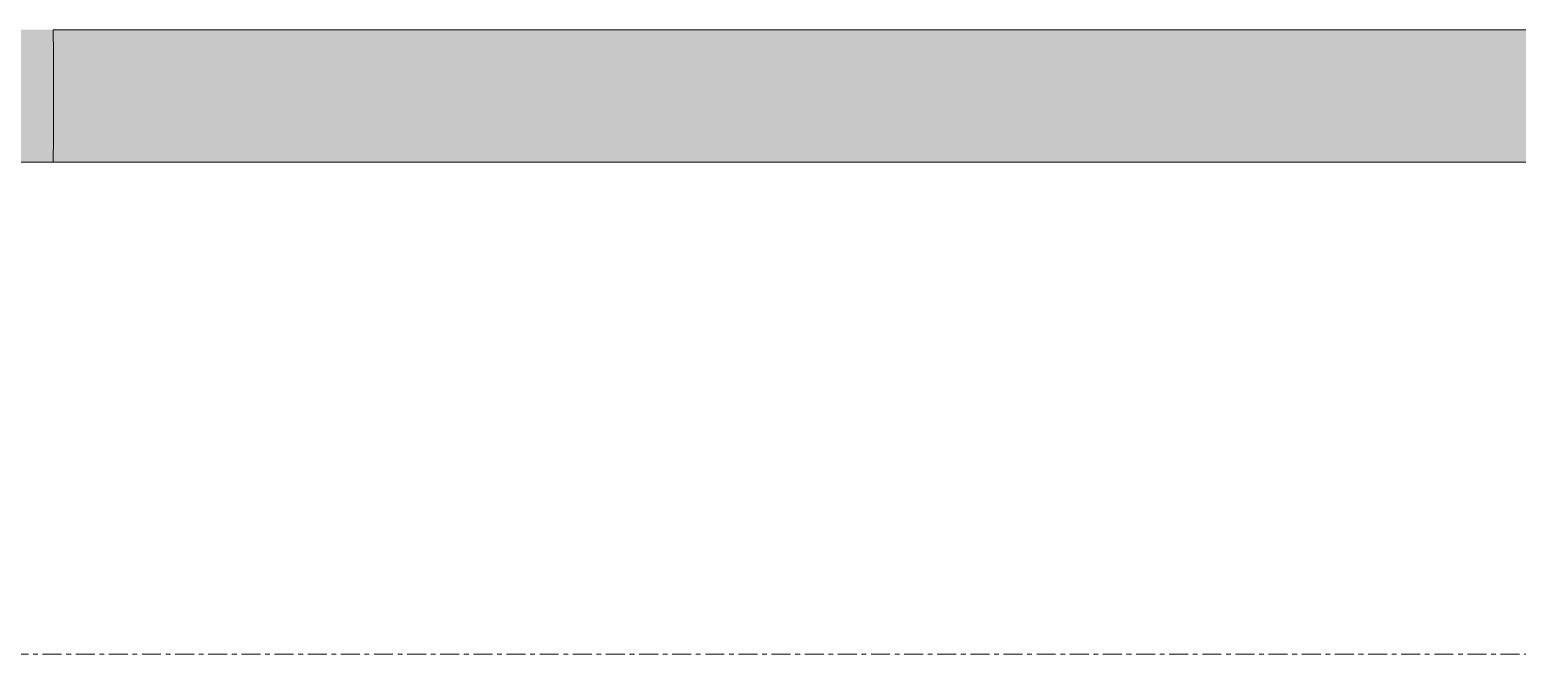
# Model space of a CAD drawing. Header units: inches. Extents: x -3679 to 241, y -496 to 1784.
# Drawn here: x -3306.23 to -3266.95, y 1117 to 1133.49 of the extents above; entities that cross this region are included whole.
import ezdxf

# ---------------------------------------------------------------- set-up
doc = ezdxf.new("R2010")
doc.units = ezdxf.units.IN
doc.header["$MEASUREMENT"] = 0
doc.linetypes.add('Grid Line', pattern=[0.875, 0.5, -0.125, 0.125, -0.125])
doc.layers.add('P-PIPE', color=1, linetype='Continuous', lineweight=9)
doc.layers.add('S-GRID', color=8, linetype='Continuous', lineweight=9)

msp = doc.modelspace()

# ---------------------------------------------------------------- hatches: boundary and pattern name
at = {"layer": 'P-PIPE'}
for points in [[(-3310.75, 1129.993), (-3309.449, 1131.297), (-3308.996, 1131.75), (-3307.248, 1129.993), (-3305.614, 1129.993), (-3305.611, 1130.874), (-3305.614, 1133.493), (-3312.386, 1133.493), (-3312.383, 1132.624), (-3312.386, 1129.993), (-3310.751, 1129.993)], [(-3268.093, 1129.993), (-3223.386, 1129.994), (-3223.382, 1131.075), (-3223.382, 1131.743), (-3305.611, 1131.743), (-3305.613, 1129.993), (-3301.775, 1129.993)]]:
    msp.add_hatch(color=256, dxfattribs=at).paths.add_polyline_path(points, flags=0)
h = msp.add_hatch(color=256, dxfattribs=at)
h.paths.add_polyline_path([(-3305.612, 1132.98), (-3305.611, 1132.98), (-3305.611, 1132.98)], flags=0)
h.paths.add_polyline_path([(-3305.611, 1132.618), (-3305.611, 1132.618), (-3301.775, 1132.598)], flags=0)
h.paths.add_polyline_path([(-3225.991, 1131.743), (-3223.382, 1131.743), (-3223.386, 1133.493), (-3305.614, 1133.493), (-3305.611, 1132.618), (-3305.611, 1131.743), (-3234.412, 1131.743)], flags=0)

# ---------------------------------------------------------------- linework, layer by layer
for p, q in [((-3223.386, 1133.493), (-3305.614, 1133.493)), ((-3307.25, 1129.993), (-3305.614, 1129.993)), ((-3305.614, 1129.993), (-3223.386, 1129.993))]:
    msp.add_line(p, q, dxfattribs=at)
for ratio, start_param, end_param in [(0.002082, 6.025553, 6.283185), (0.002069, 6.154357, 6.283185), (0.002069, 5.796934, 6.021386), (0.002082, 5.763753, 5.795985), (0.002082, 5.501954, 5.760315), (0.002069, 5.502631, 5.759587), (0.002069, 5.240544, 5.497787), (0.002069, 4.978555, 5.235988), (0.002069, 4.716604, 4.974188), (0.002069, 4.454663, 4.712389), (0.002069, 4.192712, 4.45059), (0.002069, 3.930723, 4.18879), (0.002069, 3.668636, 3.926991), (0.002082, 3.669358, 3.92632), (0.002069, 3.53637, 3.665191), (0.002082, 3.407559, 3.536387), (0.002069, 3.274565, 3.403392), (0.002082, 3.145759, 3.274588)]:
    msp.add_ellipse((-3305.614, 1131.743), major_axis=(0, 1.75), ratio=ratio, start_param=start_param, end_param=end_param, dxfattribs=at)
at = {"layer": 'S-GRID', "linetype": 'Grid Line'}
msp.add_line((-3666.394, 1117), (228, 1117), dxfattribs=at)

doc.saveas('drawing.dxf')
